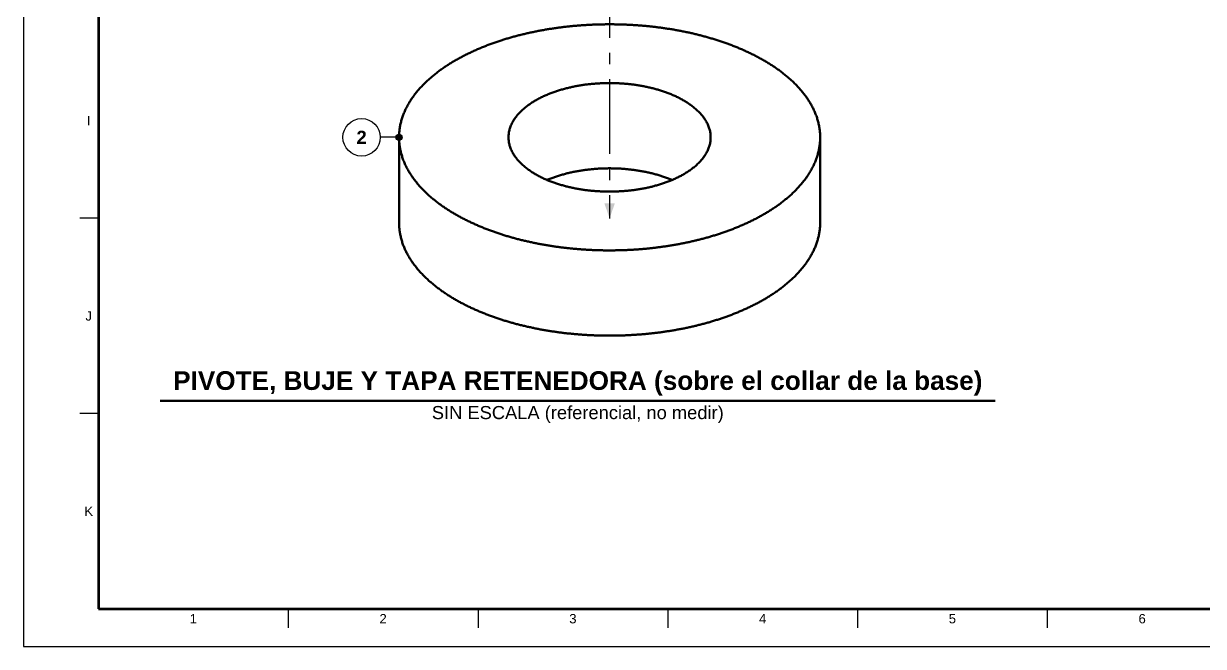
# Model space of a CAD drawing. Header units: millimetres. Extents: x 0 to 841, y 0 to 594.
# Drawn here: x 0 to 315.1, y 0 to 166.4 of the extents above; entities that cross this region are included whole.
import ezdxf
from ezdxf.enums import TextEntityAlignment as Align

# ---------------------------------------------------------------- set-up
doc = ezdxf.new("R2010")
doc.units = ezdxf.units.MM
doc.linetypes.add('EJE', pattern=[31, 20, -4, 3, -4])
for name, color, linetype, lineweight in [('ACH', 7, 'CONTINUOUS', 13), ('COTA', 7, 'CONTINUOUS', 25), ('EJE', 7, 'EJE', 25), ('FINA', 7, 'CONTINUOUS', 25), ('MARCO', 7, 'CONTINUOUS', 70), ('TXT', 7, 'CONTINUOUS', 25), ('VIS', 7, 'CONTINUOUS', 50)]:
    doc.layers.add(name, color=color, linetype=linetype, lineweight=lineweight)
doc.styles.add('STD', font='LiberationSans-Regular.ttf')
doc.styles.add('STDB', font='LiberationSans-Bold.ttf')

msp = doc.modelspace()

# ---------------------------------------------------------------- hatches: boundary and pattern name
at = {"layer": 'ACH'}
h = msp.add_hatch(color=7, dxfattribs=at)
h.dxf.hatch_style = 1
h.paths.add_polyline_path([(101.08, 135.98), (100.85, 136.54), (100.28, 136.78), (99.72, 136.54), (99.48, 135.98), (99.72, 135.41), (100.28, 135.18), (100.85, 135.41)])

# ---------------------------------------------------------------- linework, layer by layer
at = {"layer": 'COTA'}
msp.add_line((100.28, 135.98), (95.28, 135.98), dxfattribs=at)
msp.add_circle((100.28, 135.98), 0.8, dxfattribs=at)
msp.add_solid([(156.53, 114.34), (157.93, 118.34), (155.13, 118.34)], dxfattribs=at)
at = {"layer": 'EJE'}
msp.add_line((156.53, 523.53), (156.53, 114.34), dxfattribs=at)
at = {"layer": 'FINA'}
for p, q in [((20, 114.36), (15, 114.36)), ((20, 62.18), (15, 62.18)), ((70.69, 10), (70.69, 5)), ((121.38, 10), (121.38, 5)), ((172.06, 10), (172.06, 5)), ((222.75, 10), (222.75, 5)), ((273.44, 10), (273.44, 5))]:
    msp.add_line(p, q, dxfattribs=at)
msp.add_lwpolyline([(0, 0), (841, 0), (841, 594), (0, 594)], close=True, dxfattribs=at)
msp.add_circle((90.28, 135.98), 5, dxfattribs=at)
at = {"layer": 'MARCO'}
msp.add_lwpolyline([(20, 10), (831, 10), (831, 584), (20, 584)], close=True, dxfattribs=at)
at = {"layer": 'VIS'}
msp.add_line((36.49, 65.61), (259.56, 65.61), dxfattribs=at)
for points in [[(212.77, 135.98), (212.76, 136.26), (212.76, 136.53), (212.74, 136.81), (212.73, 137.09), (212.71, 137.36), (212.68, 137.64), (212.65, 137.92), (212.61, 138.19), (212.57, 138.47), (212.53, 138.74), (212.48, 139.01), (212.43, 139.29), (212.37, 139.56), (212.31, 139.83), (212.24, 140.1), (212.17, 140.37), (212.09, 140.64), (212.01, 140.9), (211.93, 141.17), (211.84, 141.43), (211.75, 141.69), (211.65, 141.95), (211.55, 142.21), (211.45, 142.47), (211.34, 142.73), (211.23, 142.98), (211.12, 143.23), (211, 143.48), (210.88, 143.73), (210.75, 143.98), (210.63, 144.23), (210.49, 144.47), (210.36, 144.72), (210.22, 144.96), (210.08, 145.2), (209.94, 145.43), (209.79, 145.67), (209.64, 145.9), (209.49, 146.14), (209.33, 146.37), (209.17, 146.59), (209.01, 146.82), (208.85, 147.05), (208.69, 147.27), (208.52, 147.49), (208.35, 147.71), (208.17, 147.93), (208, 148.14), (207.82, 148.36), (207.64, 148.57), (207.46, 148.78), (207.28, 148.99), (207.09, 149.19), (206.9, 149.4), (206.71, 149.6), (206.52, 149.8), (206.33, 150), (206.14, 150.2), (205.94, 150.4), (205.74, 150.59), (205.54, 150.78), (205.34, 150.97), (205.13, 151.16), (204.93, 151.35), (204.72, 151.54), (204.52, 151.72), (204.31, 151.9), (204.1, 152.09), (203.88, 152.26), (203.67, 152.44), (203.46, 152.62), (203.24, 152.79), (203.02, 152.97), (202.8, 153.14), (202.58, 153.31), (202.36, 153.47), (202.14, 153.64), (201.92, 153.81), (201.69, 153.97), (201.47, 154.13), (201.24, 154.29), (201.01, 154.45), (200.78, 154.61), (200.55, 154.77), (200.32, 154.92), (200.09, 155.07), (199.86, 155.23), (199.63, 155.38), (199.39, 155.52), (199.16, 155.67), (198.92, 155.82), (198.68, 155.96), (198.45, 156.11), (198.21, 156.25), (197.97, 156.39), (197.73, 156.53), (197.49, 156.67), (197.24, 156.81), (197, 156.94), (196.76, 157.08), (196.52, 157.21), (196.27, 157.34), (196.03, 157.47), (195.78, 157.6), (195.53, 157.73), (195.29, 157.86), (195.04, 157.98), (194.79, 158.11), (194.54, 158.23), (194.29, 158.35), (194.04, 158.47), (193.79, 158.59), (193.54, 158.71), (193.29, 158.83), (193.04, 158.94), (192.78, 159.06), (192.53, 159.17), (192.28, 159.29), (192.02, 159.4), (191.77, 159.51), (191.51, 159.62), (191.26, 159.73), (191, 159.83), (190.74, 159.94), (190.49, 160.05), (190.23, 160.15), (189.97, 160.25), (189.71, 160.35), (189.45, 160.46), (189.2, 160.56), (188.94, 160.65), (188.68, 160.75), (188.42, 160.85), (188.16, 160.95), (187.89, 161.04), (187.63, 161.13), (187.37, 161.23), (187.11, 161.32), (186.85, 161.41), (186.58, 161.5), (186.32, 161.59), (186.06, 161.68), (185.79, 161.76), (185.53, 161.85), (185.26, 161.93), (185, 162.02), (184.73, 162.1), (184.47, 162.18), (184.2, 162.26), (183.94, 162.34), (183.67, 162.42), (183.4, 162.5), (183.14, 162.58), (182.87, 162.65), (182.6, 162.73), (182.34, 162.81), (182.07, 162.88), (181.8, 162.95), (181.53, 163.02), (181.26, 163.09), (181, 163.17), (180.73, 163.23), (180.46, 163.3), (180.19, 163.37), (179.92, 163.44), (179.65, 163.5), (179.38, 163.57), (179.11, 163.63), (178.84, 163.7), (178.57, 163.76), (178.3, 163.82), (178.02, 163.88), (177.75, 163.94), (177.48, 164), (177.21, 164.06), (176.94, 164.11), (176.67, 164.17), (176.39, 164.23), (176.12, 164.28), (175.85, 164.33), (175.58, 164.39), (175.3, 164.44), (175.03, 164.49), (174.76, 164.54), (174.49, 164.59), (174.21, 164.64), (173.94, 164.69), (173.66, 164.74), (173.39, 164.78), (173.12, 164.83), (172.84, 164.87), (172.57, 164.92), (172.29, 164.96), (172.02, 165), (171.75, 165.05), (171.47, 165.09), (171.2, 165.13), (170.92, 165.17), (170.65, 165.21), (170.37, 165.24), (170.1, 165.28), (169.82, 165.32), (169.54, 165.35), (169.27, 165.39), (168.99, 165.42), (168.72, 165.45), (168.44, 165.49), (168.17, 165.52), (167.89, 165.55), (167.61, 165.58), (167.34, 165.61), (167.06, 165.64), (166.78, 165.67), (166.51, 165.69), (166.23, 165.72), (165.96, 165.75), (165.68, 165.77), (165.4, 165.79), (165.13, 165.82), (164.85, 165.84), (164.57, 165.86), (164.29, 165.88), (164.02, 165.9), (163.74, 165.92), (163.46, 165.94), (163.19, 165.96), (162.91, 165.98), (162.63, 165.99), (162.35, 166.01), (162.08, 166.03), (161.8, 166.04), (161.52, 166.05), (161.25, 166.07), (160.97, 166.08), (160.69, 166.09), (160.41, 166.1), (160.13, 166.11), (159.86, 166.12), (159.58, 166.13), (159.3, 166.14), (159.02, 166.14), (158.75, 166.15), (158.47, 166.15), (158.19, 166.16), (157.91, 166.16), (157.64, 166.17), (157.36, 166.17), (157.08, 166.17), (156.8, 166.17), (156.53, 166.17), (156.25, 166.17), (155.97, 166.17), (155.69, 166.17), (155.41, 166.17), (155.14, 166.16), (154.86, 166.16), (154.58, 166.15), (154.3, 166.15), (154.03, 166.14), (153.75, 166.14), (153.47, 166.13), (153.19, 166.12), (152.92, 166.11), (152.64, 166.1), (152.36, 166.09), (152.08, 166.08), (151.8, 166.07), (151.53, 166.05), (151.25, 166.04), (150.97, 166.03), (150.7, 166.01), (150.42, 165.99), (150.14, 165.98), (149.86, 165.96), (149.59, 165.94), (149.31, 165.92), (149.03, 165.9), (148.76, 165.88), (148.48, 165.86), (148.2, 165.84), (147.92, 165.82), (147.65, 165.79), (147.37, 165.77), (147.09, 165.75), (146.82, 165.72), (146.54, 165.69), (146.27, 165.67), (145.99, 165.64), (145.71, 165.61), (145.44, 165.58), (145.16, 165.55), (144.88, 165.52), (144.61, 165.49), (144.33, 165.45), (144.06, 165.42), (143.78, 165.39), (143.51, 165.35), (143.23, 165.32), (142.95, 165.28), (142.68, 165.24), (142.4, 165.21), (142.13, 165.17), (141.85, 165.13), (141.58, 165.09), (141.3, 165.05), (141.03, 165), (140.76, 164.96), (140.48, 164.92), (140.21, 164.87), (139.93, 164.83), (139.66, 164.78), (139.39, 164.74), (139.11, 164.69), (138.84, 164.64), (138.56, 164.59), (138.29, 164.54), (138.02, 164.49), (137.75, 164.44), (137.47, 164.39), (137.2, 164.33), (136.93, 164.28), (136.66, 164.23), (136.38, 164.17), (136.11, 164.11), (135.84, 164.06), (135.57, 164), (135.3, 163.94), (135.03, 163.88), (134.75, 163.82), (134.48, 163.76), (134.21, 163.7), (133.94, 163.63), (133.67, 163.57), (133.4, 163.5), (133.13, 163.44), (132.86, 163.37), (132.59, 163.3), (132.32, 163.23), (132.05, 163.17), (131.79, 163.09), (131.52, 163.02), (131.25, 162.95), (130.98, 162.88), (130.71, 162.81), (130.45, 162.73), (130.18, 162.65), (129.91, 162.58), (129.65, 162.5), (129.38, 162.42), (129.11, 162.34), (128.85, 162.26), (128.58, 162.18), (128.32, 162.1), (128.05, 162.02), (127.79, 161.93), (127.52, 161.85), (127.26, 161.76), (126.99, 161.68), (126.73, 161.59), (126.47, 161.5), (126.2, 161.41), (125.94, 161.32), (125.68, 161.23), (125.42, 161.13), (125.16, 161.04), (124.89, 160.95), (124.63, 160.85), (124.37, 160.75), (124.11, 160.65), (123.85, 160.56), (123.6, 160.46), (123.34, 160.35), (123.08, 160.25), (122.82, 160.15), (122.56, 160.05), (122.31, 159.94), (122.05, 159.83), (121.79, 159.73), (121.54, 159.62), (121.28, 159.51), (121.03, 159.4), (120.77, 159.29), (120.52, 159.17), (120.27, 159.06), (120.01, 158.94), (119.76, 158.83), (119.51, 158.71), (119.26, 158.59), (119.01, 158.47), (118.76, 158.35), (118.51, 158.23), (118.26, 158.11), (118.01, 157.98), (117.76, 157.86), (117.52, 157.73), (117.27, 157.6), (117.02, 157.47), (116.78, 157.34), (116.53, 157.21), (116.29, 157.08), (116.05, 156.94), (115.81, 156.81), (115.56, 156.67), (115.32, 156.53), (115.08, 156.39), (114.84, 156.25), (114.6, 156.11), (114.37, 155.96), (114.13, 155.82), (113.89, 155.67), (113.66, 155.52), (113.42, 155.38), (113.19, 155.23), (112.96, 155.07), (112.73, 154.92), (112.5, 154.77), (112.27, 154.61), (112.04, 154.45), (111.81, 154.29), (111.58, 154.13), (111.36, 153.97), (111.13, 153.81), (110.91, 153.64), (110.69, 153.47), (110.47, 153.31), (110.25, 153.14), (110.03, 152.97), (109.81, 152.79), (109.6, 152.62), (109.38, 152.44), (109.17, 152.26), (108.95, 152.09), (108.74, 151.9), (108.53, 151.72), (108.33, 151.54), (108.12, 151.35), (107.92, 151.16), (107.71, 150.97), (107.51, 150.78), (107.31, 150.59), (107.11, 150.4), (106.91, 150.2), (106.72, 150), (106.53, 149.8), (106.34, 149.6), (106.15, 149.4), (105.96, 149.19), (105.77, 148.99), (105.59, 148.78), (105.41, 148.57), (105.23, 148.36), (105.05, 148.14), (104.88, 147.93), (104.7, 147.71), (104.53, 147.49), (104.36, 147.27), (104.2, 147.05), (104.04, 146.82), (103.88, 146.59), (103.72, 146.37), (103.56, 146.14), (103.41, 145.9), (103.26, 145.67), (103.11, 145.43), (102.97, 145.2), (102.83, 144.96), (102.69, 144.72), (102.56, 144.47), (102.42, 144.23), (102.3, 143.98), (102.17, 143.73), (102.05, 143.48), (101.93, 143.23), (101.82, 142.98), (101.71, 142.73), (101.6, 142.47), (101.5, 142.21), (101.4, 141.95), (101.3, 141.69), (101.21, 141.43), (101.12, 141.17), (101.04, 140.9), (100.96, 140.64), (100.88, 140.37), (100.81, 140.1), (100.74, 139.83), (100.68, 139.56), (100.62, 139.29), (100.57, 139.01), (100.52, 138.74), (100.48, 138.47), (100.44, 138.19), (100.4, 137.92), (100.37, 137.64), (100.34, 137.36), (100.32, 137.09), (100.31, 136.81), (100.29, 136.53), (100.29, 136.26), (100.28, 135.98)], [(129.53, 135.98), (129.53, 136.25), (129.55, 136.52), (129.57, 136.79), (129.6, 137.06), (129.65, 137.33), (129.7, 137.59), (129.76, 137.86), (129.83, 138.12), (129.9, 138.38), (129.99, 138.64), (130.08, 138.89), (130.18, 139.14), (130.29, 139.39), (130.4, 139.64), (130.53, 139.88), (130.65, 140.12), (130.79, 140.35), (130.93, 140.58), (131.07, 140.81), (131.23, 141.04), (131.38, 141.26), (131.55, 141.47), (131.71, 141.69), (131.88, 141.9), (132.06, 142.1), (132.24, 142.31), (132.42, 142.51), (132.61, 142.7), (132.8, 142.89), (133, 143.08), (133.19, 143.27), (133.39, 143.45), (133.6, 143.63), (133.8, 143.8), (134.01, 143.98), (134.22, 144.15), (134.44, 144.31), (134.66, 144.47), (134.87, 144.63), (135.09, 144.79), (135.32, 144.95), (135.54, 145.1), (135.77, 145.25), (136, 145.39), (136.23, 145.53), (136.46, 145.67), (136.69, 145.81), (136.93, 145.95), (137.17, 146.08), (137.4, 146.21), (137.64, 146.34), (137.88, 146.46), (138.12, 146.58), (138.37, 146.7), (138.61, 146.82), (138.86, 146.94), (139.1, 147.05), (139.35, 147.16), (139.6, 147.27), (139.85, 147.37), (140.1, 147.48), (140.35, 147.58), (140.6, 147.68), (140.85, 147.78), (141.11, 147.87), (141.36, 147.97), (141.62, 148.06), (141.87, 148.15), (142.13, 148.24), (142.38, 148.32), (142.64, 148.41), (142.9, 148.49), (143.16, 148.57), (143.42, 148.65), (143.68, 148.73), (143.94, 148.8), (144.2, 148.87), (144.46, 148.94), (144.72, 149.01), (144.99, 149.08), (145.25, 149.15), (145.51, 149.21), (145.78, 149.27), (146.04, 149.33), (146.3, 149.39), (146.57, 149.45), (146.83, 149.51), (147.1, 149.56), (147.37, 149.61), (147.63, 149.66), (147.9, 149.71), (148.17, 149.76), (148.43, 149.8), (148.7, 149.85), (148.97, 149.89), (149.24, 149.93), (149.5, 149.97), (149.77, 150.01), (150.04, 150.05), (150.31, 150.08), (150.58, 150.12), (150.85, 150.15), (151.12, 150.18), (151.39, 150.21), (151.66, 150.23), (151.92, 150.26), (152.19, 150.28), (152.46, 150.31), (152.74, 150.33), (153.01, 150.35), (153.28, 150.37), (153.55, 150.38), (153.82, 150.4), (154.09, 150.41), (154.36, 150.42), (154.63, 150.44), (154.9, 150.45), (155.17, 150.45), (155.44, 150.46), (155.71, 150.46), (155.98, 150.47), (156.25, 150.47), (156.53, 150.47), (156.8, 150.47), (157.07, 150.47), (157.34, 150.46), (157.61, 150.46), (157.88, 150.45), (158.15, 150.45), (158.42, 150.44), (158.69, 150.42), (158.96, 150.41), (159.23, 150.4), (159.5, 150.38), (159.77, 150.37), (160.04, 150.35), (160.32, 150.33), (160.59, 150.31), (160.86, 150.28), (161.13, 150.26), (161.39, 150.23), (161.66, 150.21), (161.93, 150.18), (162.2, 150.15), (162.47, 150.12), (162.74, 150.08), (163.01, 150.05), (163.28, 150.01), (163.55, 149.97), (163.81, 149.93), (164.08, 149.89), (164.35, 149.85), (164.62, 149.8), (164.88, 149.76), (165.15, 149.71), (165.42, 149.66), (165.68, 149.61), (165.95, 149.56), (166.22, 149.51), (166.48, 149.45), (166.75, 149.39), (167.01, 149.33), (167.27, 149.27), (167.54, 149.21), (167.8, 149.15), (168.06, 149.08), (168.33, 149.01), (168.59, 148.94), (168.85, 148.87), (169.11, 148.8), (169.37, 148.73), (169.63, 148.65), (169.89, 148.57), (170.15, 148.49), (170.41, 148.41), (170.67, 148.32), (170.92, 148.24), (171.18, 148.15), (171.43, 148.06), (171.69, 147.97), (171.94, 147.87), (172.2, 147.78), (172.45, 147.68), (172.7, 147.58), (172.95, 147.48), (173.2, 147.37), (173.45, 147.27), (173.7, 147.16), (173.95, 147.05), (174.19, 146.94), (174.44, 146.82), (174.68, 146.7), (174.93, 146.58), (175.17, 146.46), (175.41, 146.34), (175.65, 146.21), (175.88, 146.08), (176.12, 145.95), (176.36, 145.81), (176.59, 145.67), (176.82, 145.53), (177.05, 145.39), (177.28, 145.25), (177.51, 145.1), (177.73, 144.95), (177.96, 144.79), (178.18, 144.63), (178.39, 144.47), (178.61, 144.31), (178.83, 144.15), (179.04, 143.98), (179.25, 143.8), (179.45, 143.63), (179.66, 143.45), (179.86, 143.27), (180.05, 143.08), (180.25, 142.89), (180.44, 142.7), (180.63, 142.51), (180.81, 142.31), (180.99, 142.1), (181.17, 141.9), (181.34, 141.69), (181.5, 141.47), (181.67, 141.26), (181.82, 141.04), (181.98, 140.81), (182.12, 140.58), (182.26, 140.35), (182.4, 140.12), (182.52, 139.88), (182.65, 139.64), (182.76, 139.39), (182.87, 139.14), (182.97, 138.89), (183.06, 138.64), (183.15, 138.38), (183.22, 138.12), (183.29, 137.86), (183.35, 137.59), (183.4, 137.33), (183.45, 137.06), (183.48, 136.79), (183.5, 136.52), (183.52, 136.25), (183.52, 135.98)], [(100.28, 135.98), (100.29, 135.71), (100.29, 135.44), (100.3, 135.17), (100.32, 134.9), (100.34, 134.63), (100.37, 134.36), (100.39, 134.09), (100.43, 133.82), (100.47, 133.55), (100.51, 133.29), (100.55, 133.02), (100.61, 132.75), (100.66, 132.49), (100.72, 132.23), (100.78, 131.96), (100.85, 131.7), (100.92, 131.44), (101, 131.18), (101.08, 130.92), (101.16, 130.67), (101.25, 130.41), (101.34, 130.16), (101.43, 129.9), (101.53, 129.65), (101.63, 129.4), (101.74, 129.15), (101.85, 128.9), (101.96, 128.66), (102.08, 128.41), (102.2, 128.17), (102.32, 127.93), (102.44, 127.69), (102.57, 127.45), (102.7, 127.22), (102.84, 126.98), (102.98, 126.75), (103.12, 126.52), (103.26, 126.29), (103.4, 126.06), (103.55, 125.83), (103.7, 125.61), (103.86, 125.39), (104.01, 125.17), (104.17, 124.95), (104.33, 124.73), (104.49, 124.51), (104.66, 124.3), (104.83, 124.09), (105, 123.88), (105.17, 123.67), (105.34, 123.46), (105.52, 123.26), (105.7, 123.05), (105.88, 122.85), (106.06, 122.65), (106.24, 122.45), (106.43, 122.26), (106.61, 122.06), (106.8, 121.87), (106.99, 121.68), (107.19, 121.49), (107.38, 121.3), (107.57, 121.11), (107.77, 120.92), (107.97, 120.74), (108.17, 120.56), (108.37, 120.38), (108.57, 120.2), (108.78, 120.02), (108.98, 119.85), (109.19, 119.67), (109.4, 119.5), (109.61, 119.33), (109.82, 119.16), (110.03, 118.99), (110.24, 118.82), (110.46, 118.66), (110.67, 118.49), (110.89, 118.33), (111.1, 118.17), (111.32, 118.01), (111.54, 117.85), (111.76, 117.7), (111.98, 117.54), (112.21, 117.39), (112.43, 117.24), (112.65, 117.08), (112.88, 116.94), (113.1, 116.79), (113.33, 116.64), (113.56, 116.49), (113.79, 116.35), (114.02, 116.21), (114.25, 116.06), (114.48, 115.92), (114.71, 115.79), (114.94, 115.65), (115.18, 115.51), (115.41, 115.38), (115.64, 115.24), (115.88, 115.11), (116.12, 114.98), (116.35, 114.85), (116.59, 114.72), (116.83, 114.59), (117.07, 114.46), (117.31, 114.34), (117.55, 114.21), (117.79, 114.09), (118.03, 113.97), (118.27, 113.84), (118.51, 113.72), (118.75, 113.61), (119, 113.49), (119.24, 113.37), (119.49, 113.26), (119.73, 113.14), (119.98, 113.03), (120.22, 112.92), (120.47, 112.8), (120.72, 112.69), (120.96, 112.59), (121.21, 112.48), (121.46, 112.37), (121.71, 112.26), (121.96, 112.16), (122.21, 112.06), (122.46, 111.95), (122.71, 111.85), (122.96, 111.75), (123.21, 111.65), (123.46, 111.55), (123.71, 111.45), (123.96, 111.36), (124.22, 111.26), (124.47, 111.17), (124.72, 111.07), (124.98, 110.98), (125.23, 110.89), (125.49, 110.8), (125.74, 110.71), (126, 110.62), (126.25, 110.53), (126.51, 110.44), (126.76, 110.36), (127.02, 110.27), (127.28, 110.19), (127.54, 110.1), (127.79, 110.02), (128.05, 109.94), (128.31, 109.86), (128.57, 109.78), (128.83, 109.7), (129.08, 109.62), (129.34, 109.54), (129.6, 109.47), (129.86, 109.39), (130.12, 109.32), (130.38, 109.24), (130.64, 109.17), (130.9, 109.1), (131.16, 109.03), (131.42, 108.96), (131.69, 108.89), (131.95, 108.82), (132.21, 108.75), (132.47, 108.68), (132.73, 108.62), (133, 108.55), (133.26, 108.49), (133.52, 108.42), (133.78, 108.36), (134.05, 108.3), (134.31, 108.24), (134.57, 108.18), (134.84, 108.12), (135.1, 108.06), (135.36, 108), (135.63, 107.94), (135.89, 107.89), (136.16, 107.83), (136.42, 107.78), (136.69, 107.72), (136.95, 107.67), (137.22, 107.62), (137.48, 107.57), (137.75, 107.51), (138.01, 107.46), (138.28, 107.42), (138.55, 107.37), (138.81, 107.32), (139.08, 107.27), (139.34, 107.23), (139.61, 107.18), (139.88, 107.14), (140.14, 107.09), (140.41, 107.05), (140.68, 107.01), (140.95, 106.96), (141.21, 106.92), (141.48, 106.88), (141.75, 106.84), (142.02, 106.8), (142.28, 106.77), (142.55, 106.73), (142.82, 106.69), (143.09, 106.66), (143.35, 106.62), (143.62, 106.59), (143.89, 106.55), (144.16, 106.52), (144.43, 106.49), (144.7, 106.46), (144.96, 106.43), (145.23, 106.4), (145.5, 106.37), (145.77, 106.34), (146.04, 106.31), (146.31, 106.28), (146.58, 106.26), (146.85, 106.23), (147.12, 106.21), (147.39, 106.18), (147.65, 106.16), (147.92, 106.14), (148.19, 106.12), (148.46, 106.09), (148.73, 106.07), (149, 106.05), (149.27, 106.03), (149.54, 106.02), (149.81, 106), (150.08, 105.98), (150.35, 105.96), (150.62, 105.95), (150.89, 105.93), (151.16, 105.92), (151.43, 105.91), (151.7, 105.89), (151.97, 105.88), (152.24, 105.87), (152.51, 105.86), (152.78, 105.85), (153.05, 105.84), (153.32, 105.83), (153.59, 105.82), (153.86, 105.82), (154.13, 105.81), (154.4, 105.8), (154.67, 105.8), (154.94, 105.79), (155.21, 105.79), (155.48, 105.79), (155.75, 105.78), (156.02, 105.78), (156.29, 105.78), (156.57, 105.78), (156.84, 105.78), (157.11, 105.78), (157.38, 105.79), (157.65, 105.79), (157.92, 105.79), (158.19, 105.8), (158.46, 105.8), (158.73, 105.81), (159, 105.81), (159.27, 105.82), (159.54, 105.83), (159.81, 105.83), (160.08, 105.84), (160.35, 105.85), (160.62, 105.86), (160.89, 105.87), (161.16, 105.88), (161.43, 105.9), (161.7, 105.91), (161.97, 105.92), (162.24, 105.94), (162.51, 105.95), (162.78, 105.97), (163.05, 105.99), (163.32, 106), (163.59, 106.02), (163.86, 106.04), (164.13, 106.06), (164.4, 106.08), (164.67, 106.1), (164.94, 106.12), (165.21, 106.14), (165.48, 106.17), (165.74, 106.19), (166.01, 106.22), (166.28, 106.24), (166.55, 106.27), (166.82, 106.29), (167.09, 106.32), (167.36, 106.35), (167.63, 106.38), (167.9, 106.41), (168.17, 106.44), (168.43, 106.47), (168.7, 106.5), (168.97, 106.53), (169.24, 106.56), (169.51, 106.6), (169.78, 106.63), (170.04, 106.67), (170.31, 106.7), (170.58, 106.74), (170.85, 106.78), (171.11, 106.82), (171.38, 106.85), (171.65, 106.89), (171.92, 106.93), (172.18, 106.98), (172.45, 107.02), (172.72, 107.06), (172.98, 107.1), (173.25, 107.15), (173.52, 107.19), (173.78, 107.24), (174.05, 107.29), (174.32, 107.33), (174.58, 107.38), (174.85, 107.43), (175.11, 107.48), (175.38, 107.53), (175.65, 107.58), (175.91, 107.63), (176.18, 107.69), (176.44, 107.74), (176.71, 107.79), (176.97, 107.85), (177.24, 107.9), (177.5, 107.96), (177.76, 108.02), (178.03, 108.08), (178.29, 108.14), (178.56, 108.2), (178.82, 108.26), (179.08, 108.32), (179.34, 108.38), (179.61, 108.44), (179.87, 108.51), (180.13, 108.57), (180.4, 108.64), (180.66, 108.7), (180.92, 108.77), (181.18, 108.84), (181.44, 108.91), (181.7, 108.98), (181.96, 109.05), (182.22, 109.12), (182.49, 109.19), (182.75, 109.26), (183.01, 109.34), (183.27, 109.41), (183.52, 109.49), (183.78, 109.57), (184.04, 109.64), (184.3, 109.72), (184.56, 109.8), (184.82, 109.88), (185.08, 109.96), (185.33, 110.04), (185.59, 110.13), (185.85, 110.21), (186.11, 110.3), (186.36, 110.38), (186.62, 110.47), (186.87, 110.56), (187.13, 110.64), (187.38, 110.73), (187.64, 110.82), (187.89, 110.92), (188.15, 111.01), (188.4, 111.1), (188.65, 111.19), (188.91, 111.29), (189.16, 111.39), (189.41, 111.48), (189.66, 111.58), (189.92, 111.68), (190.17, 111.78), (190.42, 111.88), (190.67, 111.98), (190.92, 112.09), (191.17, 112.19), (191.42, 112.3), (191.67, 112.4), (191.91, 112.51), (192.16, 112.62), (192.41, 112.73), (192.66, 112.84), (192.9, 112.95), (193.15, 113.06), (193.39, 113.17), (193.64, 113.29), (193.88, 113.41), (194.13, 113.52), (194.37, 113.64), (194.61, 113.76), (194.85, 113.88), (195.09, 114), (195.34, 114.12), (195.58, 114.25), (195.82, 114.37), (196.05, 114.5), (196.29, 114.63)], [(100.28, 135.98), (100.28, 113.2)], [(175.61, 125.73), (175.37, 125.6), (175.13, 125.48), (174.89, 125.36), (174.65, 125.24), (174.41, 125.12), (174.16, 125), (173.91, 124.89), (173.67, 124.78), (173.42, 124.67), (173.17, 124.57), (172.92, 124.46), (172.67, 124.36), (172.42, 124.26), (172.16, 124.16), (171.91, 124.07), (171.66, 123.97), (171.4, 123.88), (171.15, 123.79), (170.89, 123.71), (170.63, 123.62), (170.38, 123.54), (170.12, 123.45), (169.86, 123.38), (169.6, 123.3), (169.34, 123.22), (169.08, 123.15), (168.82, 123.07), (168.56, 123), (168.3, 122.93), (168.03, 122.87), (167.77, 122.8), (167.51, 122.74), (167.24, 122.68), (166.98, 122.61), (166.72, 122.56), (166.45, 122.5), (166.19, 122.44), (165.92, 122.39), (165.65, 122.34), (165.39, 122.29), (165.12, 122.24), (164.86, 122.19), (164.59, 122.15), (164.32, 122.1), (164.05, 122.06), (163.79, 122.02), (163.52, 121.98), (163.25, 121.94), (162.98, 121.9), (162.71, 121.87), (162.44, 121.84), (162.18, 121.8), (161.91, 121.77), (161.64, 121.75), (161.37, 121.72), (161.1, 121.69), (160.83, 121.67), (160.56, 121.65), (160.29, 121.63), (160.02, 121.61), (159.75, 121.59), (159.48, 121.57), (159.21, 121.56), (158.94, 121.54), (158.67, 121.53), (158.4, 121.52), (158.13, 121.51), (157.86, 121.5), (157.58, 121.49), (157.31, 121.49), (157.04, 121.49), (156.77, 121.48), (156.5, 121.48), (156.23, 121.48), (155.96, 121.49), (155.69, 121.49), (155.42, 121.5), (155.15, 121.5), (154.88, 121.51), (154.61, 121.52), (154.34, 121.53), (154.07, 121.54), (153.79, 121.56), (153.52, 121.57), (153.25, 121.59), (152.98, 121.61), (152.71, 121.63), (152.44, 121.65), (152.17, 121.67), (151.9, 121.7), (151.64, 121.72), (151.37, 121.75), (151.1, 121.78), (150.83, 121.81), (150.56, 121.84), (150.29, 121.88), (150.02, 121.91), (149.75, 121.95), (149.48, 121.99), (149.22, 122.02), (148.95, 122.07), (148.68, 122.11), (148.41, 122.15), (148.15, 122.2), (147.88, 122.25), (147.62, 122.3), (147.35, 122.35), (147.08, 122.4), (146.82, 122.45), (146.55, 122.51), (146.29, 122.57), (146.02, 122.63), (145.76, 122.69), (145.5, 122.75), (145.23, 122.81), (144.97, 122.88), (144.71, 122.95), (144.45, 123.02), (144.19, 123.09), (143.93, 123.16), (143.66, 123.23), (143.41, 123.31), (143.15, 123.39), (142.89, 123.47), (142.63, 123.55), (142.37, 123.64), (142.12, 123.72), (141.86, 123.81), (141.6, 123.9), (141.35, 123.99), (141.09, 124.08), (140.84, 124.18), (140.59, 124.28), (140.34, 124.38), (140.09, 124.48), (139.84, 124.58), (139.59, 124.69), (139.34, 124.8), (139.09, 124.91), (138.85, 125.02), (138.6, 125.14), (138.36, 125.26), (138.12, 125.38), (137.87, 125.5), (137.63, 125.62), (137.39, 125.75), (137.16, 125.88), (136.92, 126.01), (136.69, 126.15), (136.45, 126.29), (136.22, 126.43), (135.99, 126.57), (135.76, 126.71), (135.54, 126.86), (135.31, 127.01), (135.09, 127.17), (134.87, 127.32), (134.65, 127.48), (134.43, 127.65), (134.22, 127.81), (134.01, 127.98), (133.8, 128.16), (133.59, 128.33), (133.39, 128.51), (133.19, 128.69), (132.99, 128.88), (132.8, 129.07), (132.61, 129.26), (132.42, 129.45), (132.24, 129.65), (132.06, 129.86), (131.88, 130.06), (131.71, 130.27), (131.54, 130.48), (131.38, 130.7), (131.22, 130.92), (131.07, 131.15), (130.93, 131.37), (130.79, 131.61), (130.65, 131.84), (130.52, 132.08), (130.4, 132.32), (130.29, 132.57), (130.18, 132.82), (130.08, 133.07), (129.99, 133.32), (129.9, 133.58), (129.83, 133.84), (129.76, 134.1), (129.7, 134.36), (129.65, 134.63), (129.6, 134.9), (129.57, 135.17), (129.55, 135.44), (129.53, 135.71), (129.53, 135.98)], [(183.52, 135.98), (183.52, 135.71), (183.5, 135.43), (183.48, 135.16), (183.45, 134.89), (183.4, 134.63), (183.35, 134.36), (183.29, 134.09), (183.22, 133.83), (183.15, 133.57), (183.06, 133.31), (182.97, 133.06), (182.87, 132.81), (182.76, 132.56), (182.64, 132.31), (182.52, 132.07), (182.39, 131.83), (182.26, 131.59), (182.11, 131.36), (181.97, 131.13), (181.81, 130.91), (181.66, 130.69), (181.49, 130.47), (181.33, 130.25), (181.15, 130.04), (180.98, 129.84), (180.8, 129.63), (180.61, 129.43), (180.43, 129.24), (180.23, 129.05), (180.04, 128.86), (179.84, 128.67), (179.64, 128.49), (179.43, 128.31), (179.23, 128.13), (179.02, 127.96), (178.8, 127.79), (178.59, 127.63), (178.37, 127.46), (178.15, 127.3), (177.93, 127.15), (177.71, 126.99), (177.48, 126.84), (177.25, 126.69), (177.02, 126.55), (176.79, 126.4), (176.56, 126.26), (176.33, 126.13), (176.09, 125.99), (175.85, 125.86), (175.61, 125.73)], [(196.29, 114.63), (196.53, 114.76), (196.77, 114.89), (197.01, 115.02), (197.25, 115.15), (197.48, 115.29), (197.72, 115.42), (197.96, 115.56), (198.19, 115.7), (198.42, 115.83), (198.66, 115.98), (198.89, 116.12), (199.12, 116.26), (199.35, 116.41), (199.58, 116.55), (199.81, 116.7), (200.04, 116.85), (200.26, 117), (200.49, 117.15), (200.72, 117.3), (200.94, 117.45), (201.16, 117.61), (201.39, 117.77), (201.61, 117.93), (201.83, 118.08), (202.05, 118.25), (202.27, 118.41), (202.48, 118.57), (202.7, 118.74), (202.91, 118.91), (203.13, 119.07), (203.34, 119.24), (203.55, 119.42), (203.76, 119.59), (203.97, 119.76), (204.18, 119.94), (204.38, 120.12), (204.59, 120.3), (204.79, 120.48), (204.99, 120.66), (205.19, 120.84), (205.39, 121.03), (205.59, 121.22), (205.79, 121.41), (205.98, 121.6), (206.17, 121.79), (206.36, 121.98), (206.55, 122.18), (206.74, 122.38), (206.92, 122.58), (207.11, 122.78), (207.29, 122.98), (207.47, 123.19), (207.65, 123.39), (207.82, 123.6), (208, 123.81), (208.17, 124.02), (208.34, 124.23), (208.5, 124.45), (208.67, 124.66), (208.83, 124.88), (208.99, 125.1), (209.15, 125.32), (209.3, 125.55), (209.46, 125.77), (209.61, 126), (209.75, 126.23), (209.9, 126.46), (210.04, 126.69), (210.18, 126.93), (210.32, 127.16), (210.45, 127.4), (210.58, 127.64), (210.71, 127.88), (210.83, 128.12), (210.95, 128.37), (211.07, 128.61), (211.18, 128.86), (211.29, 129.11), (211.4, 129.36), (211.5, 129.61), (211.6, 129.86), (211.7, 130.12), (211.79, 130.37), (211.88, 130.63), (211.96, 130.89), (212.04, 131.15), (212.12, 131.41), (212.19, 131.67), (212.26, 131.94), (212.32, 132.2), (212.38, 132.47), (212.44, 132.73), (212.49, 133), (212.54, 133.27), (212.58, 133.54), (212.62, 133.81), (212.65, 134.08), (212.68, 134.35), (212.71, 134.62), (212.73, 134.89), (212.75, 135.16), (212.76, 135.43), (212.76, 135.71), (212.77, 135.98)], [(212.77, 135.98), (212.77, 113.2)], [(139.82, 124.59), (140.07, 124.69), (140.33, 124.8), (140.58, 124.9), (140.83, 125), (141.09, 125.09), (141.34, 125.19), (141.59, 125.28), (141.85, 125.37), (142.11, 125.46), (142.36, 125.54), (142.62, 125.63), (142.88, 125.71), (143.14, 125.79), (143.4, 125.87), (143.66, 125.95), (143.92, 126.02), (144.18, 126.09), (144.44, 126.16), (144.71, 126.23), (144.97, 126.3), (145.23, 126.37), (145.5, 126.43), (145.76, 126.49), (146.02, 126.56), (146.29, 126.61), (146.56, 126.67), (146.82, 126.73), (147.09, 126.78), (147.35, 126.83), (147.62, 126.89), (147.89, 126.93), (148.15, 126.98), (148.42, 127.03), (148.69, 127.07), (148.96, 127.12), (149.22, 127.16), (149.49, 127.2), (149.76, 127.23), (150.03, 127.27), (150.3, 127.31), (150.57, 127.34), (150.84, 127.37), (151.11, 127.4), (151.38, 127.43), (151.65, 127.46), (151.92, 127.48), (152.19, 127.51), (152.46, 127.53), (152.73, 127.55), (153, 127.57), (153.27, 127.59), (153.54, 127.61), (153.81, 127.62), (154.08, 127.64), (154.35, 127.65), (154.63, 127.66), (154.9, 127.67), (155.17, 127.68), (155.44, 127.68), (155.71, 127.69), (155.98, 127.69), (156.25, 127.7), (156.53, 127.7), (156.8, 127.7), (157.07, 127.69), (157.34, 127.69), (157.61, 127.68), (157.88, 127.68), (158.15, 127.67), (158.42, 127.66), (158.7, 127.65), (158.97, 127.64), (159.24, 127.62), (159.51, 127.61), (159.78, 127.59), (160.05, 127.57), (160.32, 127.55), (160.59, 127.53), (160.86, 127.51), (161.13, 127.48), (161.4, 127.46), (161.67, 127.43), (161.94, 127.4), (162.21, 127.37), (162.48, 127.34), (162.75, 127.31), (163.02, 127.27), (163.29, 127.23), (163.56, 127.2), (163.83, 127.16), (164.09, 127.12), (164.36, 127.07), (164.63, 127.03), (164.9, 126.98), (165.16, 126.93), (165.43, 126.89), (165.7, 126.83), (165.96, 126.78), (166.23, 126.73), (166.49, 126.67), (166.76, 126.61), (167.03, 126.56), (167.29, 126.49), (167.55, 126.43), (167.82, 126.37), (168.08, 126.3), (168.34, 126.23), (168.61, 126.16), (168.87, 126.09), (169.13, 126.02), (169.39, 125.95), (169.65, 125.87), (169.91, 125.79), (170.17, 125.71), (170.43, 125.63), (170.69, 125.54), (170.94, 125.46), (171.2, 125.37), (171.46, 125.28), (171.71, 125.19), (171.96, 125.09), (172.22, 125), (172.47, 124.9), (172.72, 124.8), (172.98, 124.69), (173.23, 124.59)], [(100.28, 113.2), (100.29, 112.93), (100.29, 112.66), (100.3, 112.39), (100.32, 112.12), (100.34, 111.85), (100.37, 111.58), (100.39, 111.31), (100.43, 111.05), (100.47, 110.78), (100.51, 110.51), (100.55, 110.25), (100.61, 109.98), (100.66, 109.72), (100.72, 109.45), (100.78, 109.19), (100.85, 108.93), (100.92, 108.67), (101, 108.41), (101.08, 108.15), (101.16, 107.89), (101.25, 107.64), (101.34, 107.38), (101.43, 107.13), (101.53, 106.88), (101.63, 106.63), (101.74, 106.38), (101.85, 106.13), (101.96, 105.88), (102.08, 105.64), (102.2, 105.4), (102.32, 105.16), (102.44, 104.92), (102.57, 104.68), (102.7, 104.44), (102.84, 104.21), (102.98, 103.97), (103.12, 103.74), (103.26, 103.51), (103.4, 103.29), (103.55, 103.06), (103.7, 102.84), (103.86, 102.61), (104.01, 102.39), (104.17, 102.17), (104.33, 101.96), (104.49, 101.74), (104.66, 101.53), (104.83, 101.31), (105, 101.1), (105.17, 100.89), (105.34, 100.69), (105.52, 100.48), (105.7, 100.28), (105.88, 100.08), (106.06, 99.88), (106.24, 99.68), (106.43, 99.48), (106.61, 99.29), (106.8, 99.09), (106.99, 98.9), (107.19, 98.71), (107.38, 98.52), (107.57, 98.34), (107.77, 98.15), (107.97, 97.97), (108.17, 97.78), (108.37, 97.6), (108.57, 97.42), (108.78, 97.25), (108.98, 97.07), (109.19, 96.9), (109.4, 96.72), (109.61, 96.55), (109.82, 96.38), (110.03, 96.22), (110.24, 96.05), (110.46, 95.88), (110.67, 95.72), (110.89, 95.56), (111.1, 95.4), (111.32, 95.24), (111.54, 95.08), (111.76, 94.92), (111.98, 94.77), (112.21, 94.61), (112.43, 94.46), (112.65, 94.31), (112.88, 94.16), (113.1, 94.01), (113.33, 93.86), (113.56, 93.72), (113.79, 93.57), (114.02, 93.43), (114.25, 93.29), (114.48, 93.15), (114.71, 93.01), (114.94, 92.87), (115.18, 92.74), (115.41, 92.6), (115.64, 92.47), (115.88, 92.33), (116.12, 92.2), (116.35, 92.07), (116.59, 91.94), (116.83, 91.81), (117.07, 91.69), (117.31, 91.56), (117.55, 91.44), (117.79, 91.31), (118.03, 91.19), (118.27, 91.07), (118.51, 90.95), (118.75, 90.83), (119, 90.71), (119.24, 90.6), (119.49, 90.48), (119.73, 90.37), (119.98, 90.25), (120.22, 90.14), (120.47, 90.03), (120.72, 89.92), (120.96, 89.81), (121.21, 89.7), (121.46, 89.6), (121.71, 89.49), (121.96, 89.38), (122.21, 89.28), (122.46, 89.18), (122.71, 89.08), (122.96, 88.98), (123.21, 88.88), (123.46, 88.78), (123.71, 88.68), (123.96, 88.58), (124.22, 88.49), (124.47, 88.39), (124.72, 88.3), (124.98, 88.2), (125.23, 88.11), (125.49, 88.02), (125.74, 87.93), (126, 87.84), (126.25, 87.75), (126.51, 87.67), (126.76, 87.58), (127.02, 87.5), (127.28, 87.41), (127.54, 87.33), (127.79, 87.25), (128.05, 87.16), (128.31, 87.08), (128.57, 87), (128.83, 86.92), (129.08, 86.85), (129.34, 86.77), (129.6, 86.69), (129.86, 86.62), (130.12, 86.54), (130.38, 86.47), (130.64, 86.4), (130.9, 86.32), (131.16, 86.25), (131.42, 86.18), (131.69, 86.11), (131.95, 86.04), (132.21, 85.98), (132.47, 85.91), (132.73, 85.84), (133, 85.78), (133.26, 85.71), (133.52, 85.65), (133.78, 85.59), (134.05, 85.52), (134.31, 85.46), (134.57, 85.4), (134.84, 85.34), (135.1, 85.28), (135.36, 85.23), (135.63, 85.17), (135.89, 85.11), (136.16, 85.06), (136.42, 85), (136.69, 84.95), (136.95, 84.89), (137.22, 84.84), (137.48, 84.79), (137.75, 84.74), (138.01, 84.69), (138.28, 84.64), (138.55, 84.59), (138.81, 84.54), (139.08, 84.5), (139.34, 84.45), (139.61, 84.41), (139.88, 84.36), (140.14, 84.32), (140.41, 84.27), (140.68, 84.23), (140.95, 84.19), (141.21, 84.15), (141.48, 84.11), (141.75, 84.07), (142.02, 84.03), (142.28, 83.99), (142.55, 83.95), (142.82, 83.92), (143.09, 83.88), (143.35, 83.85), (143.62, 83.81), (143.89, 83.78), (144.16, 83.75), (144.43, 83.71), (144.7, 83.68), (144.96, 83.65), (145.23, 83.62), (145.5, 83.59), (145.77, 83.56), (146.04, 83.54), (146.31, 83.51), (146.58, 83.48), (146.85, 83.46), (147.12, 83.43), (147.39, 83.41), (147.65, 83.39), (147.92, 83.36), (148.19, 83.34), (148.46, 83.32), (148.73, 83.3), (149, 83.28), (149.27, 83.26), (149.54, 83.24), (149.81, 83.22), (150.08, 83.21), (150.35, 83.19), (150.62, 83.17), (150.89, 83.16), (151.16, 83.15), (151.43, 83.13), (151.7, 83.12), (151.97, 83.11), (152.24, 83.1), (152.51, 83.08), (152.78, 83.07), (153.05, 83.06), (153.32, 83.06), (153.59, 83.05), (153.86, 83.04), (154.13, 83.03), (154.4, 83.03), (154.67, 83.02), (154.94, 83.02), (155.21, 83.02), (155.48, 83.01), (155.75, 83.01), (156.02, 83.01), (156.29, 83.01), (156.57, 83.01), (156.84, 83.01), (157.11, 83.01), (157.38, 83.01), (157.65, 83.01), (157.92, 83.02), (158.19, 83.02), (158.46, 83.03), (158.73, 83.03), (159, 83.04), (159.27, 83.04), (159.54, 83.05), (159.81, 83.06), (160.08, 83.07), (160.35, 83.08), (160.62, 83.09), (160.89, 83.1), (161.16, 83.11), (161.43, 83.12), (161.7, 83.14), (161.97, 83.15), (162.24, 83.16), (162.51, 83.18), (162.78, 83.19), (163.05, 83.21), (163.32, 83.23), (163.59, 83.25), (163.86, 83.27), (164.13, 83.28), (164.4, 83.3), (164.67, 83.33), (164.94, 83.35), (165.21, 83.37), (165.48, 83.39), (165.74, 83.42), (166.01, 83.44), (166.28, 83.47), (166.55, 83.49), (166.82, 83.52), (167.09, 83.54), (167.36, 83.57), (167.63, 83.6), (167.9, 83.63), (168.17, 83.66), (168.43, 83.69), (168.7, 83.72), (168.97, 83.76), (169.24, 83.79), (169.51, 83.82), (169.78, 83.86), (170.04, 83.89), (170.31, 83.93), (170.58, 83.97), (170.85, 84), (171.11, 84.04), (171.38, 84.08), (171.65, 84.12), (171.92, 84.16), (172.18, 84.2), (172.45, 84.24), (172.72, 84.29), (172.98, 84.33), (173.25, 84.37), (173.52, 84.42), (173.78, 84.46), (174.05, 84.51), (174.32, 84.56), (174.58, 84.61), (174.85, 84.65), (175.11, 84.7), (175.38, 84.75), (175.65, 84.81), (175.91, 84.86), (176.18, 84.91), (176.44, 84.96), (176.71, 85.02), (176.97, 85.07), (177.24, 85.13), (177.5, 85.19), (177.76, 85.24), (178.03, 85.3), (178.29, 85.36), (178.56, 85.42), (178.82, 85.48), (179.08, 85.54), (179.34, 85.6), (179.61, 85.67), (179.87, 85.73), (180.13, 85.8), (180.4, 85.86), (180.66, 85.93), (180.92, 86), (181.18, 86.06), (181.44, 86.13), (181.7, 86.2), (181.96, 86.27), (182.22, 86.34), (182.49, 86.42), (182.75, 86.49), (183.01, 86.56), (183.27, 86.64), (183.52, 86.71), (183.78, 86.79), (184.04, 86.87), (184.3, 86.95), (184.56, 87.03), (184.82, 87.11), (185.08, 87.19), (185.33, 87.27), (185.59, 87.35), (185.85, 87.44), (186.11, 87.52), (186.36, 87.61), (186.62, 87.69), (186.87, 87.78), (187.13, 87.87), (187.38, 87.96), (187.64, 88.05), (187.89, 88.14), (188.15, 88.23), (188.4, 88.33), (188.65, 88.42), (188.91, 88.51), (189.16, 88.61), (189.41, 88.71), (189.66, 88.81), (189.92, 88.91), (190.17, 89.01), (190.42, 89.11), (190.67, 89.21), (190.92, 89.31), (191.17, 89.42), (191.42, 89.52), (191.67, 89.63), (191.91, 89.73), (192.16, 89.84), (192.41, 89.95), (192.66, 90.06), (192.9, 90.17), (193.15, 90.29), (193.39, 90.4), (193.64, 90.51), (193.88, 90.63), (194.13, 90.75), (194.37, 90.87), (194.61, 90.98), (194.85, 91.11), (195.09, 91.23), (195.34, 91.35), (195.58, 91.47), (195.82, 91.6), (196.05, 91.72), (196.29, 91.85)], [(196.29, 91.85), (196.53, 91.98), (196.77, 92.11), (197.01, 92.24), (197.25, 92.38), (197.48, 92.51), (197.72, 92.65), (197.96, 92.78), (198.19, 92.92), (198.42, 93.06), (198.66, 93.2), (198.89, 93.34), (199.12, 93.49), (199.35, 93.63), (199.58, 93.78), (199.81, 93.92), (200.04, 94.07), (200.26, 94.22), (200.49, 94.37), (200.72, 94.53), (200.94, 94.68), (201.16, 94.84), (201.39, 94.99), (201.61, 95.15), (201.83, 95.31), (202.05, 95.47), (202.27, 95.63), (202.48, 95.8), (202.7, 95.96), (202.91, 96.13), (203.13, 96.3), (203.34, 96.47), (203.55, 96.64), (203.76, 96.81), (203.97, 96.99), (204.18, 97.17), (204.38, 97.34), (204.59, 97.52), (204.79, 97.7), (204.99, 97.89), (205.19, 98.07), (205.39, 98.26), (205.59, 98.44), (205.79, 98.63), (205.98, 98.82), (206.17, 99.02), (206.36, 99.21), (206.55, 99.41), (206.74, 99.6), (206.92, 99.8), (207.11, 100), (207.29, 100.21), (207.47, 100.41), (207.65, 100.62), (207.82, 100.82), (208, 101.03), (208.17, 101.25), (208.34, 101.46), (208.5, 101.67), (208.67, 101.89), (208.83, 102.11), (208.99, 102.33), (209.15, 102.55), (209.3, 102.77), (209.46, 103), (209.61, 103.23), (209.75, 103.45), (209.9, 103.69), (210.04, 103.92), (210.18, 104.15), (210.32, 104.39), (210.45, 104.62), (210.58, 104.86), (210.71, 105.1), (210.83, 105.35), (210.95, 105.59), (211.07, 105.84), (211.18, 106.08), (211.29, 106.33), (211.4, 106.58), (211.5, 106.84), (211.6, 107.09), (211.7, 107.34), (211.79, 107.6), (211.88, 107.86), (211.96, 108.12), (212.04, 108.38), (212.12, 108.64), (212.19, 108.9), (212.26, 109.16), (212.32, 109.43), (212.38, 109.69), (212.44, 109.96), (212.49, 110.23), (212.54, 110.49), (212.58, 110.76), (212.62, 111.03), (212.65, 111.3), (212.68, 111.57), (212.71, 111.84), (212.73, 112.11), (212.75, 112.39), (212.76, 112.66), (212.76, 112.93), (212.77, 113.2)]]:
    msp.add_lwpolyline(points, dxfattribs=at)

# ---------------------------------------------------------------- texts
at = {"layer": 'TXT'}
for s, height, style, p in [('I', 2.5, 'STD', (17.4, 140.45)), ('2', 3.5, 'STDB', (90.28, 135.98)), ('J', 2.5, 'STD', (17.4, 88.27)), ('K', 2.5, 'STD', (17.4, 36.09)), ('1', 2.5, 'STD', (45.34, 7.4)), ('2', 2.5, 'STD', (96.03, 7.4)), ('3', 2.5, 'STD', (146.72, 7.4)), ('4', 2.5, 'STD', (197.41, 7.4)), ('5', 2.5, 'STD', (248.09, 7.4)), ('6', 2.5, 'STD', (298.78, 7.4))]:
    msp.add_text(s, height=height, dxfattribs=dict(at, style=style)).set_placement(p, align=Align.MIDDLE_CENTER)
at = {"layer": 'TXT', "style": 'STDB'}
msp.add_text('PIVOTE, BUJE Y TAPA RETENEDORA (sobre el collar de la base)', height=5, dxfattribs=at).set_placement((148.03, 67.01), align=Align.BOTTOM_CENTER)
at = {"layer": 'TXT', "style": 'STD'}
msp.add_text('SIN ESCALA (referencial, no medir)', height=3.5, dxfattribs=at).set_placement((148.03, 64.21), align=Align.TOP_CENTER)

doc.saveas('drawing.dxf')
